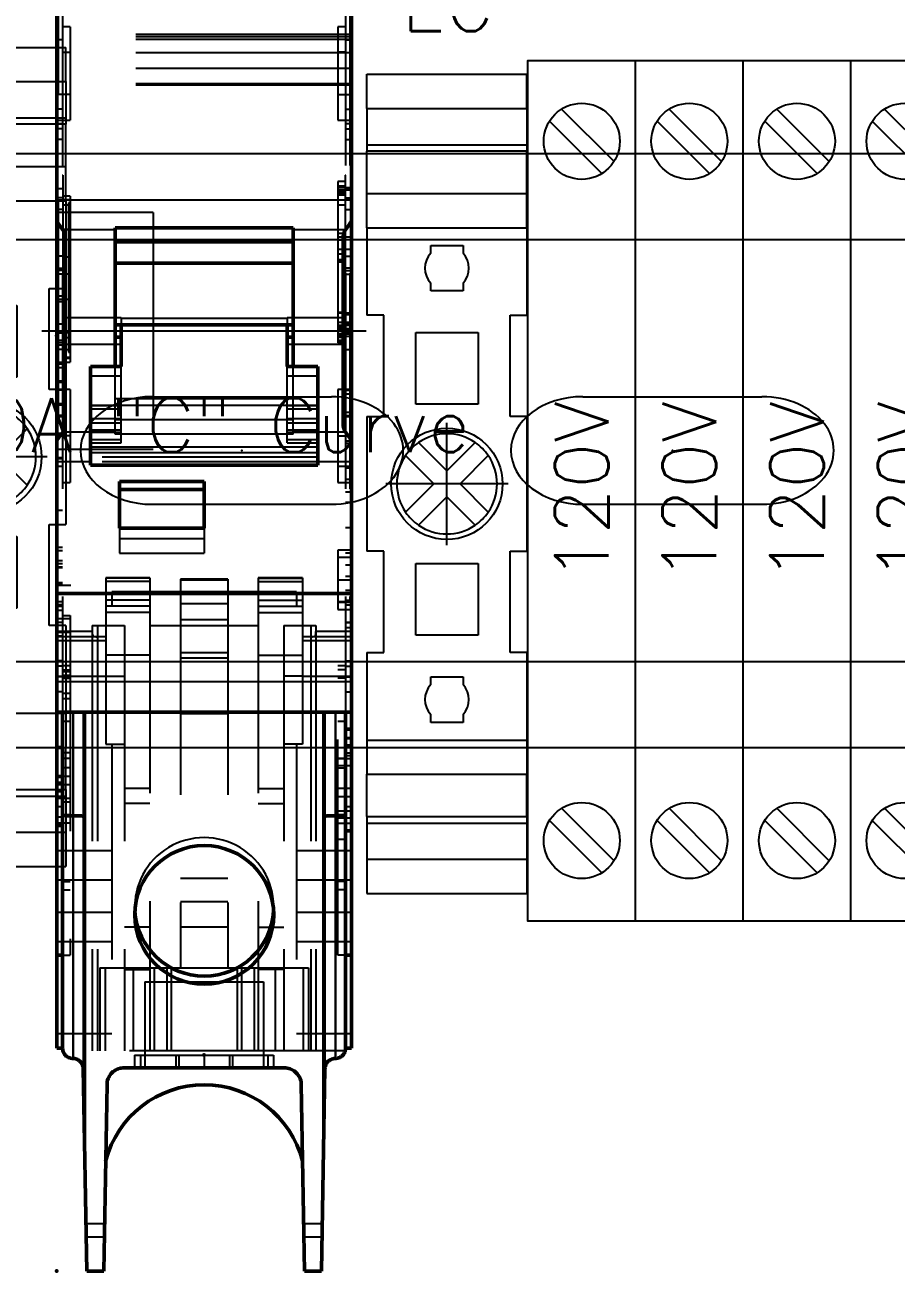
# Model space of a CAD drawing. Header units: inches. Extents: x 0.1 to 89.7, y 0.1 to 57.6.
# Drawn here: x 24.558 to 26.582, y 26.468 to 29.364 of the extents above; entities that cross this region are included whole.
import ezdxf
from ezdxf.enums import TextEntityAlignment as Align

# ---------------------------------------------------------------- set-up
doc = ezdxf.new("R2010")
doc.units = ezdxf.units.IN
doc.header["$MEASUREMENT"] = 0
doc.set_wipeout_variables(frame=1)
for name, pattern in [('CENTER', [2, 1.25, -0.25, 0.25, -0.25]), ('DASHED', [0.75, 0.5, -0.25]), ('DOT_CENTER', [14, 12, -1, 0, -1])]:
    doc.linetypes.add(name, pattern=pattern)
for name, color, linetype in [('1', 7, 'Continuous'), ('PMISC', 7, 'Continuous'), ('PRTG', 130, 'Continuous'), ('PSYMS', 7, 'Continuous'), ('PTERM', 4, 'Continuous'), ('PWIRE', 84, 'Continuous')]:
    doc.layers.add(name, color=color, linetype=linetype)
for name, color, linetype, lineweight in [('2d ConnectionPoints', 7, 'Continuous', 50), ('AM_0', 7, 'Continuous', 50), ('AM_4', 3, 'Continuous', 25), ('AM_7', 7, 'CENTER', 25), ('AM_9', 6, 'DASHED', 25)]:
    doc.layers.add(name, color=color, linetype=linetype, lineweight=lineweight)
doc.styles.get("Standard").update_dxf_attribs({"font": 'arial.ttf'})
doc.styles.add('WD', font='romans.shx', dxfattribs={"height": 0.185})

# ---------------------------------------------------------------- blocks, each defined once
blk = doc.blocks.new('E_NS_35_N-select__2', base_point=(-140.35, 64.25))
at = {"color": 7, "linetype": 'Continuous'}
for p, q in [((-138.317, 73.75), (-140.35, 73.75)), ((-140.35, 64.25), (-140.35, 73.75)), ((-138.317, 73.75), (-136.174, 73.75)), ((-138.317, 64.25), (-138.317, 73.75)), ((-136.174, 73.75), (-135.791, 73.75)), ((-136.174, 64.25), (-136.174, 73.75)), ((-133.283, 73.75), (-135.791, 73.75)), ((-135.791, 73.75), (-135.791, 64.25)), ((-131.25, 73.75), (-133.283, 73.75)), ((-133.283, 64.25), (-133.283, 73.75)), ((-131.25, 73.75), (-126.05, 73.75)), ((-131.25, 64.25), (-131.25, 73.75)), ((-126.05, 72.75), (-126.05, 73.75)), ((-120.05, 73.75), (-120.05, 72.75)), ((-120.05, 73.75), (-112.05, 73.75)), ((-112.05, 72.75), (-112.05, 73.75)), ((-106.05, 73.75), (-106.05, 72.75)), ((-106.05, 73.75), (-100.85, 73.75)), ((-100.85, 73.75), (-98.817, 73.75)), ((-100.85, 64.25), (-100.85, 73.75)), ((-96.309, 73.75), (-98.817, 73.75)), ((-98.817, 64.25), (-98.817, 73.75)), ((-96.309, 73.75), (-95.926, 73.75)), ((-96.309, 64.25), (-96.309, 73.75)), ((-95.926, 73.75), (-93.783, 73.75)), ((-95.926, 64.25), (-95.926, 73.75)), ((-93.783, 73.75), (-91.75, 73.75)), ((-93.783, 64.25), (-93.783, 73.75)), ((-91.75, 64.25), (-91.75, 73.75)), ((-120.05, 72.75), (-126.05, 72.75)), ((-106.05, 72.75), (-112.05, 72.75)), ((-117.726, 71.454), (-117.727, 71.455)), ((-116.05, 69.778), (-117.726, 71.454)), ((-114.374, 71.454), (-116.05, 69.778)), ((-114.373, 71.455), (-114.374, 71.454)), ((-125.025, 67.156), (-125.025, 70.844)), ((-125.025, 70.844), (-120.775, 70.844)), ((-120.775, 70.844), (-120.775, 67.156)), ((-118.505, 70.677), (-118.504, 70.676)), ((-118.504, 70.676), (-116.828, 69)), ((-115.272, 69), (-113.596, 70.676)), ((-113.596, 70.676), (-113.595, 70.677)), ((-111.325, 67.156), (-111.325, 70.844)), ((-111.325, 70.844), (-107.075, 70.844)), ((-107.075, 70.844), (-107.075, 67.156)), ((-130.2, 68.045), (-130.2, 69.955)), ((-130.2, 69.955), (-129.739, 69.955)), ((-127.961, 69.955), (-127.5, 69.955)), ((-127.5, 69.955), (-127.5, 68.045)), ((-104.6, 69.955), (-104.139, 69.955)), ((-104.6, 68.045), (-104.6, 69.955)), ((-102.361, 69.955), (-101.9, 69.955)), ((-101.9, 69.955), (-101.9, 68.045)), ((-116.828, 69), (-118.504, 67.324)), ((-113.596, 67.324), (-115.272, 69)), ((-129.739, 68.045), (-130.2, 68.045)), ((-127.5, 68.045), (-127.961, 68.045)), ((-117.726, 66.546), (-116.05, 68.222)), ((-116.05, 68.222), (-114.374, 66.546)), ((-104.139, 68.045), (-104.6, 68.045)), ((-101.9, 68.045), (-102.361, 68.045)), ((-118.504, 67.324), (-118.505, 67.323)), ((-113.595, 67.323), (-113.596, 67.324)), ((-120.775, 67.156), (-125.025, 67.156)), ((-117.727, 66.545), (-117.726, 66.546)), ((-114.374, 66.546), (-114.373, 66.545)), ((-107.075, 67.156), (-111.325, 67.156)), ((-126.05, 65.25), (-126.05, 64.25)), ((-120.05, 65.25), (-126.05, 65.25)), ((-120.05, 64.25), (-120.05, 65.25)), ((-112.05, 65.25), (-112.05, 64.25)), ((-106.05, 65.25), (-112.05, 65.25)), ((-106.05, 64.25), (-106.05, 65.25)), ((-138.317, 64.25), (-140.35, 64.25)), ((-138.317, 64.25), (-136.174, 64.25)), ((-136.174, 64.25), (-135.791, 64.25)), ((-133.283, 64.25), (-135.791, 64.25)), ((-131.25, 64.25), (-133.283, 64.25)), ((-131.25, 64.25), (-126.05, 64.25)), ((-120.05, 64.25), (-112.05, 64.25)), ((-106.05, 64.25), (-100.85, 64.25)), ((-100.85, 64.25), (-98.817, 64.25)), ((-96.309, 64.25), (-98.817, 64.25)), ((-96.309, 64.25), (-95.926, 64.25)), ((-95.926, 64.25), (-93.783, 64.25)), ((-93.783, 64.25), (-91.75, 64.25))]:
    blk.add_line(p, q, dxfattribs=at)
blk.add_circle((-116.05, 69), 3.3, dxfattribs=at)
for centre, radius, start, end in [((-116.05, 69), 2.973, 55.66247, 124.33753), ((-116.05, 69), 2.972, 124.33441, 145.66559), ((-116.05, 69), 2.972, 34.33441, 55.66559), ((-128.85, 69), 1.305, 47.03291, 132.96709), ((-116.05, 69), 2.973, 145.66247, 214.33753), ((-116.05, 69), 2.973, 325.66247, 34.33753), ((-103.25, 69), 1.305, 47.03291, 132.96709), ((-128.85, 69), 1.305, 227.03291, 312.96709), ((-103.25, 69), 1.305, 227.03291, 312.96709), ((-116.05, 69), 2.972, 214.33441, 235.66559), ((-116.05, 69), 2.972, 304.33441, 325.66559), ((-116.05, 69), 2.973, 235.66247, 304.33753)]:
    blk.add_arc(centre, radius, start, end, dxfattribs=at)
at = {"layer": '1', "color": 2, "linetype": 'DOT_CENTER'}
for p, q in [((-116.05, 72.63), (-116.05, 65.37)), ((-112.42, 69), (-119.68, 69))]:
    blk.add_line(p, q, dxfattribs=at)
blk = doc.blocks.new('PHOENIX_END_CLAMP_1')
at = {"xscale": 0.03909317721805836, "yscale": 0.03909317721805836, "zscale": 0.03909317721805836, "rotation": 270}
blk.add_blockref('E_NS_35_N-select__2', (0, 1.8999), dxfattribs=at)
at = {"style": 'WD', "width": 0.7}
for tag, p in [('DESC1', (0.1875, 2.4688)), ('DESC2', (0.1875, 2.3125)), ('DESC3', (0.1875, 2.1646))]:
    blk.add_attdef(tag, text='', height=0.125, dxfattribs=at).set_placement(p, align=Align.CENTER)
at = {"style": 'WD'}
blk.add_attdef('TAG1', text='', height=0.125, dxfattribs=at).set_placement((0.1875, 2), align=Align.CENTER)
at = {"style": 'WD', "flags": 9}
blk.add_attdef('FAMILY', (0.3922, 1.9648), '', height=0.01, dxfattribs=at)
for tag, p in [('MFG', (0.4153, 1.9012)), ('CAT', (0.4172, 1.9207)), ('ASSYCODE', (0.4175, 1.8839))]:
    blk.add_attdef(tag, text='', height=0.01, dxfattribs=at).set_placement(p, align=Align.CENTER)
blk = doc.blocks.new('1489_1P_MINIATURE')
at = {"layer": '2d ConnectionPoints'}
for p in [(0.0102, 2.1696), (0.352, 0.501), (0.0102, 0)]:
    blk.add_point(p, dxfattribs=at)
at = {"layer": 'AM_0'}
for p, q in [((0.0102, 3.8446), (0.0102, 2.1875)), ((0.6938, 0.5167), (0.6938, 3.8446)), ((0.1457, 2.4198), (0.5583, 2.4198)), ((0.1457, 2.0983), (0.1457, 2.4198)), ((0.5583, 2.0983), (0.5583, 2.4198)), ((0.0298, 1.9654), (0.0298, 2.3958)), ((0.5583, 2.3869), (0.1457, 2.3869)), ((0.6742, 2.3958), (0.6742, 1.9654)), ((0.5583, 2.3378), (0.1457, 2.3378)), ((0.0102, 2.1737), (0.0102, 0.5167)), ((0.1457, 2.195), (0.5583, 2.195)), ((0.1595, 2.195), (0.1595, 2.0983)), ((0.5445, 2.195), (0.5445, 2.0983)), ((0.1595, 2.1662), (0.1457, 2.1662)), ((0.5583, 2.1662), (0.5445, 2.1662)), ((0.1595, 2.0983), (0.0888, 2.0983)), ((0.0888, 2.0983), (0.0888, 1.869)), ((0.6153, 2.0983), (0.5445, 2.0983)), ((0.6153, 2.0983), (0.6153, 1.869)), ((0.0888, 1.869), (0.6153, 1.869)), ((0.352, 1.8317), (0.1556, 1.8317)), ((0.1556, 1.8317), (0.1556, 1.7232)), ((0.352, 1.8317), (0.352, 1.7232)), ((0.1556, 1.8125), (0.352, 1.8125)), ((0.352, 1.7232), (0.1556, 1.7232)), ((0.6938, 1.5716), (0.0102, 1.5716)), ((0.6938, 1.2966), (0.0102, 1.2966)), ((0.0239, 1.2966), (0.0239, 0.5167)), ((0.0744, 0.3173), (0.0747, 1.2966)), ((0.6293, 1.2966), (0.6296, 0.3173)), ((0.6801, 1.2966), (0.6801, 0.5167)), ((0.6801, 1.2573), (0.6938, 1.2573)), ((0.0239, 1.2146), (0.0102, 1.2146)), ((0.6938, 1.218), (0.6801, 1.218)), ((0.0239, 1.1473), (0.0102, 1.1473)), ((0.0239, 1.1316), (0.0102, 1.1316)), ((0.0482, 1.056), (0.0475, 1.056)), ((0.0744, 1.0499), (0.0717, 1.0552)), ((0.6323, 1.0552), (0.6296, 1.0499)), ((0.6565, 1.056), (0.6559, 1.056)), ((0.0239, 1.0333), (0.0102, 1.0333)), ((0.6801, 1.0215), (0.6938, 1.0215)), ((0.0239, 0.7328), (0.0102, 0.7328)), ((0.6801, 0.7328), (0.6938, 0.7328)), ((0.0239, 0.5167), (0.0102, 0.5167)), ((0.0475, 0.4931), (0.0482, 0.4931)), ((0.6559, 0.4931), (0.6565, 0.4931)), ((0.6801, 0.5167), (0.6938, 0.5167)), ((0.0717, 0.4699), (0.0799, 0)), ((0.1661, 0.4715), (0.538, 0.4715)), ((0.6241, 0), (0.6323, 0.4699)), ((0.1192, 0), (0.1268, 0.4329)), ((0.5773, 0.4329), (0.5848, 0)), ((0.1192, 0), (0.0799, 0)), ((0.6241, 0), (0.5848, 0))]:
    blk.add_line(p, q, dxfattribs=at)
for points in [[(0.0102, 2.4362), (0.013, 2.4314), (0.0158, 2.4269), (0.0186, 2.4228), (0.0212, 2.4191), (0.024, 2.4152)], [(0.68, 2.4152), (0.6822, 2.4182), (0.6847, 2.4216), (0.6874, 2.4257), (0.6902, 2.4301), (0.6938, 2.4362)], [(0.0298, 2.3958), (0.0295, 2.4012), (0.0285, 2.4062), (0.0267, 2.4109), (0.024, 2.4152)], [(0.68, 2.4152), (0.6774, 2.4111), (0.6756, 2.4065), (0.6746, 2.4014), (0.6742, 2.3958)], [(0.0102, 2.1875), (0.0104, 2.1806), (0.0102, 2.1737)], [(0.024, 1.946), (0.0218, 1.943), (0.0194, 1.9396), (0.0166, 1.9356), (0.0138, 1.9311), (0.0102, 1.925)], [(0.024, 1.946), (0.0266, 1.9502), (0.0284, 1.9547), (0.0295, 1.9599), (0.0298, 1.9654)], [(0.6742, 1.9654), (0.6745, 1.96), (0.6756, 1.955), (0.6774, 1.9503), (0.68, 1.946)], [(0.6938, 1.925), (0.691, 1.9299), (0.6882, 1.9343), (0.6854, 1.9385), (0.6829, 1.9422), (0.68, 1.946)], [(0.0475, 1.056), (0.0455, 1.056), (0.0434, 1.056), (0.0414, 1.056), (0.0395, 1.0561), (0.0376, 1.0561), (0.0357, 1.0561), (0.034, 1.0562), (0.0324, 1.0562), (0.0308, 1.0562), (0.0295, 1.0563), (0.0282, 1.0564), (0.0271, 1.0564), (0.0262, 1.0565), (0.0254, 1.0565), (0.0247, 1.0566), (0.0243, 1.0567), (0.024, 1.0568), (0.0239, 1.0568)], [(0.0717, 1.0552), (0.0716, 1.0553), (0.0713, 1.0553), (0.0708, 1.0554), (0.0702, 1.0555), (0.0693, 1.0555), (0.0684, 1.0556), (0.0672, 1.0557), (0.066, 1.0557), (0.0645, 1.0558), (0.063, 1.0558), (0.0613, 1.0559), (0.0596, 1.0559), (0.0577, 1.0559), (0.0558, 1.056), (0.0539, 1.056), (0.0518, 1.056), (0.0498, 1.056), (0.0482, 1.056)], [(0.6559, 1.056), (0.6538, 1.056), (0.6518, 1.056), (0.6498, 1.056), (0.6478, 1.056), (0.6459, 1.0559), (0.6441, 1.0559), (0.6424, 1.0559), (0.6407, 1.0558), (0.6392, 1.0558), (0.6378, 1.0557), (0.6366, 1.0557), (0.6355, 1.0556), (0.6345, 1.0555), (0.6337, 1.0555), (0.6331, 1.0554), (0.6327, 1.0553), (0.6324, 1.0553), (0.6323, 1.0552)], [(0.6801, 1.0568), (0.68, 1.0568), (0.6797, 1.0567), (0.6793, 1.0566), (0.6787, 1.0565), (0.6779, 1.0565), (0.6769, 1.0564), (0.6758, 1.0564), (0.6746, 1.0563), (0.6732, 1.0562), (0.6717, 1.0562), (0.67, 1.0562), (0.6683, 1.0561), (0.6665, 1.0561), (0.6646, 1.0561), (0.6626, 1.056), (0.6606, 1.056), (0.6586, 1.056), (0.6565, 1.056)], [(0.0239, 0.5167), (0.024, 0.5146), (0.0243, 0.5126), (0.0247, 0.5106), (0.0254, 0.5086), (0.0262, 0.5067), (0.0271, 0.5049), (0.0282, 0.5031), (0.0295, 0.5015), (0.0308, 0.5), (0.0324, 0.4986), (0.034, 0.4974), (0.0357, 0.4963), (0.0376, 0.4953), (0.0395, 0.4945), (0.0414, 0.4939), (0.0434, 0.4935), (0.0455, 0.4932), (0.0475, 0.4931)], [(0.0482, 0.4931), (0.0502, 0.493), (0.0523, 0.4927), (0.0543, 0.4923), (0.0562, 0.4917), (0.0581, 0.4909), (0.0599, 0.4899), (0.0617, 0.4888), (0.0633, 0.4876), (0.0648, 0.4862), (0.0662, 0.4847), (0.0675, 0.483), (0.0686, 0.4813), (0.0695, 0.4795), (0.0703, 0.4776), (0.0709, 0.4756), (0.0714, 0.4736), (0.0716, 0.4716), (0.0717, 0.4699)], [(0.6323, 0.4699), (0.6324, 0.472), (0.6327, 0.474), (0.6332, 0.476), (0.6339, 0.478), (0.6347, 0.4799), (0.6357, 0.4817), (0.6368, 0.4834), (0.6381, 0.485), (0.6395, 0.4865), (0.641, 0.4878), (0.6427, 0.4891), (0.6444, 0.4901), (0.6463, 0.4911), (0.6482, 0.4918), (0.6502, 0.4924), (0.6522, 0.4928), (0.6542, 0.493), (0.6559, 0.4931)], [(0.6565, 0.4931), (0.6586, 0.4932), (0.6606, 0.4935), (0.6626, 0.4939), (0.6646, 0.4945), (0.6665, 0.4953), (0.6683, 0.4963), (0.67, 0.4974), (0.6717, 0.4986), (0.6732, 0.5), (0.6746, 0.5015), (0.6758, 0.5031), (0.6769, 0.5049), (0.6779, 0.5067), (0.6787, 0.5086), (0.6793, 0.5106), (0.6797, 0.5126), (0.68, 0.5146), (0.6801, 0.5167)], [(0.1268, 0.4329), (0.127, 0.4363), (0.1275, 0.4397), (0.1283, 0.443), (0.1294, 0.4463), (0.1307, 0.4494), (0.1324, 0.4524), (0.1343, 0.4553), (0.1364, 0.458), (0.1388, 0.4605), (0.1413, 0.4627), (0.1441, 0.4648), (0.147, 0.4666), (0.1501, 0.4681), (0.1533, 0.4693), (0.1566, 0.4703), (0.1599, 0.471), (0.1633, 0.4714), (0.1661, 0.4715)], [(0.538, 0.4715), (0.5414, 0.4713), (0.5448, 0.4709), (0.5481, 0.4701), (0.5514, 0.4691), (0.5546, 0.4678), (0.5576, 0.4662), (0.5605, 0.4644), (0.5632, 0.4623), (0.5658, 0.46), (0.5681, 0.4574), (0.5702, 0.4547), (0.572, 0.4518), (0.5736, 0.4488), (0.5749, 0.4456), (0.5759, 0.4424), (0.5767, 0.439), (0.5771, 0.4356), (0.5773, 0.4329)]]:
    blk.add_lwpolyline(points, dxfattribs=at)
blk.add_arc((0.352, 0.1965), 0.2357, 14.3926, 165.6074, dxfattribs=at)
blk.add_ellipse((0.3523, 0.8262), major_axis=(-0.1611, 0), ratio=0.997564, dxfattribs=at)
blk.add_ellipse((0.3523, 0.8447), major_axis=(-0.1611, 0), ratio=0.997564, start_param=0.057594, end_param=3.083999, dxfattribs=at)
at = {"layer": 'AM_4'}
for p, q in [((0.6938, 2.4843), (0.0102, 2.4843)), ((0.1457, 2.4152), (0.024, 2.4152)), ((0.68, 2.4152), (0.5583, 2.4152)), ((0.6153, 2.008), (0.0888, 2.008)), ((0.0888, 1.946), (0.024, 1.946)), ((0.68, 1.946), (0.6153, 1.946)), ((0.6153, 1.911), (0.0888, 1.911)), ((0.6153, 1.8977), (0.0888, 1.8977)), ((0.0888, 1.8769), (0.0102, 1.8769)), ((0.6938, 1.8769), (0.6153, 1.8769)), ((0.6938, 1.3671), (0.0102, 1.3671)), ((0.0475, 1.2966), (0.0475, 0.4931)), ((0.0482, 1.2966), (0.0482, 0.4931)), ((0.0717, 1.2966), (0.0717, 0.4699)), ((0.6323, 1.2966), (0.6323, 0.4699)), ((0.6559, 1.2966), (0.6559, 0.4931)), ((0.6565, 1.2966), (0.6565, 0.4931)), ((0.6801, 1.2376), (0.6938, 1.2376)), ((0.6801, 1.2353), (0.6938, 1.2353)), ((0.0239, 1.1119), (0.0102, 1.1119)), ((0.0239, 1.053), (0.0102, 1.053)), ((0.1211, 0.1096), (0.078, 0.1096)), ((0.626, 0.1096), (0.5829, 0.1096))]:
    blk.add_line(p, q, dxfattribs=at)
at = {"layer": 'AM_7'}
for p, q in [((0.0095, 2.326), (0.0255, 2.326)), ((0.6946, 2.326), (0.6786, 2.326)), ((-0.024, 2.1806), (0.728, 2.1806)), ((0.01, 2.1551), (0.0143, 2.1551)), ((0.694, 2.1551), (0.6897, 2.1551)), ((0.0425, 1.937), (0.0231, 1.937)), ((0.6608, 1.937), (0.6954, 1.937)), ((0.0095, 1.8871), (0.0246, 1.8871)), ((0.6954, 1.8663), (0.6608, 1.8663)), ((0.0086, 1.5913), (0.0432, 1.5913)), ((0.6608, 1.603), (0.6954, 1.603)), ((0.6954, 1.552), (0.6608, 1.552)), ((0.0425, 1.1669), (0.0231, 1.1669)), ((0.6615, 1.1669), (0.681, 1.1669)), ((0.6608, 1.1198), (0.6954, 1.1198)), ((0.6615, 1.051), (0.681, 1.051))]:
    blk.add_line(p, q, dxfattribs=at)
at = {"layer": 'AM_9'}
for p, q in [((0.0141, 1.9818), (0.0141, 3.0646)), ((0.0239, 3.0646), (0.0239, 1.2966)), ((0.6801, 3.0646), (0.6801, 1.2966)), ((0.6899, 3.0646), (0.6899, 1.5559)), ((0.0141, 2.88), (0.0102, 2.88)), ((0.6938, 2.8682), (0.0102, 2.8682)), ((0.6938, 2.8624), (0.0102, 2.8624)), ((0.0416, 2.8859), (0.0239, 2.8859)), ((0.0416, 2.8859), (0.0416, 2.6698)), ((0.6624, 2.8859), (0.6624, 2.6698)), ((0.6801, 2.8859), (0.6624, 2.8859)), ((0.6899, 2.88), (0.6938, 2.88)), ((0.6938, 2.8564), (0.0102, 2.8564)), ((0.0239, 2.8559), (0.0102, 2.8559)), ((0.6801, 2.8559), (0.6938, 2.8559)), ((0.6938, 2.8258), (0.0102, 2.8258)), ((0.0239, 2.8269), (0.0416, 2.8269)), ((0.6801, 2.8269), (0.6624, 2.8269)), ((0.6938, 2.7896), (0.0102, 2.7896)), ((0.6938, 2.7538), (0.0102, 2.7538)), ((0.6938, 2.7503), (0.0102, 2.7503)), ((0.0416, 2.7287), (0.0102, 2.7287)), ((0.6624, 2.7287), (0.6938, 2.7287)), ((0.0239, 2.6947), (0.0102, 2.6947)), ((0.6801, 2.6947), (0.6938, 2.6947)), ((0.0102, 2.6698), (0.0416, 2.6698)), ((0.0239, 2.6613), (0.0102, 2.6613)), ((0.6624, 2.6698), (0.6938, 2.6698)), ((0.6938, 2.6613), (0.6801, 2.6613)), ((0.0239, 2.6494), (0.0102, 2.6494)), ((0.6801, 2.6494), (0.6938, 2.6494)), ((0.0239, 2.6244), (0.0102, 2.6244)), ((0.6801, 2.6244), (0.6938, 2.6244)), ((0.0247, 2.5421), (0.0239, 2.5421)), ((0.0247, 2.5421), (0.0247, 2.1099)), ((0.6624, 2.5275), (0.6624, 2.1531)), ((0.6793, 2.5275), (0.6624, 2.5275)), ((0.6793, 2.5164), (0.6624, 2.5164)), ((0.6793, 2.5421), (0.6793, 2.1099)), ((0.6801, 2.5421), (0.6793, 2.5421)), ((0.0239, 2.5102), (0.0102, 2.5102)), ((0.0239, 2.4894), (0.0102, 2.4894)), ((0.0416, 2.4934), (0.0247, 2.4934)), ((0.0416, 2.4934), (0.0416, 2.1079)), ((0.6793, 2.514), (0.6624, 2.514)), ((0.6938, 2.5127), (0.6624, 2.5127)), ((0.6938, 2.5071), (0.6624, 2.5071)), ((0.6938, 2.507), (0.6624, 2.507)), ((0.6793, 2.5032), (0.6624, 2.5032)), ((0.6793, 2.5004), (0.6624, 2.5004)), ((0.6793, 2.4953), (0.6624, 2.4953)), ((0.6801, 2.5102), (0.6938, 2.5102)), ((0.6801, 2.4894), (0.6938, 2.4894)), ((0.0239, 2.462), (0.0102, 2.462)), ((0.0247, 2.4854), (0.0416, 2.4854)), ((0.0247, 2.4734), (0.0416, 2.4734)), ((0.0416, 2.4776), (0.0377, 2.4776)), ((0.0377, 2.4776), (0.0377, 2.1315)), ((0.0377, 2.4736), (0.0416, 2.4736)), ((0.0377, 2.4657), (0.0416, 2.4657)), ((0.6793, 2.472), (0.6624, 2.472)), ((0.6801, 2.4622), (0.6793, 2.4622)), ((0.6801, 2.462), (0.6938, 2.462)), ((0.2341, 2.4556), (0.0102, 2.4556)), ((0.2341, 2.4556), (0.2341, 1.9056)), ((0.0247, 2.4167), (0.0416, 2.4167)), ((0.0377, 2.4026), (0.0416, 2.4026)), ((0.6801, 2.4069), (0.6624, 2.4069)), ((0.6938, 2.3984), (0.6624, 2.3984)), ((0.6801, 2.391), (0.6624, 2.391)), ((0.0239, 2.3537), (0.0102, 2.3537)), ((0.0247, 2.3527), (0.0416, 2.3527)), ((0.0377, 2.3642), (0.0416, 2.3642)), ((0.6938, 2.3697), (0.6624, 2.3697)), ((0.6793, 2.3586), (0.6624, 2.3586)), ((0.6793, 2.3455), (0.6624, 2.3455)), ((0.6793, 2.3422), (0.6624, 2.3422)), ((0.6793, 2.3601), (0.6801, 2.3601)), ((0.6801, 2.3537), (0.6938, 2.3537)), ((0.0239, 2.3209), (0.0102, 2.3209)), ((0.0247, 2.3132), (0.0416, 2.3132)), ((0.6624, 2.3405), (0.6793, 2.3405)), ((0.6801, 2.3209), (0.6938, 2.3209)), ((0.0239, 2.3121), (0.0102, 2.3121)), ((0.0141, 2.2872), (0.0102, 2.2872)), ((0.0377, 2.3113), (0.0416, 2.3113)), ((0.6801, 2.3121), (0.6938, 2.3121)), ((0.6899, 2.2906), (0.6938, 2.2906)), ((0.0239, 2.261), (0.0102, 2.261)), ((0.0141, 2.2558), (0.0102, 2.2558)), ((0.6899, 2.2591), (0.6938, 2.2591)), ((0.0416, 2.2533), (0.0102, 2.2533)), ((0.0239, 2.2478), (0.0102, 2.2478)), ((0.0141, 2.2042), (0.0102, 2.2042)), ((0.1595, 2.2111), (0.0298, 2.2111)), ((0.1595, 2.2111), (0.1595, 2.195)), ((0.1595, 2.2106), (0.5445, 2.2106)), ((0.5445, 2.2111), (0.5445, 2.195)), ((0.6742, 2.2111), (0.5445, 2.2111)), ((0.6793, 2.2236), (0.6624, 2.2236)), ((0.6938, 2.2222), (0.6624, 2.2222)), ((0.6938, 2.2005), (0.6624, 2.2005)), ((0.6801, 2.2187), (0.6938, 2.2187)), ((0.6801, 2.1972), (0.6938, 2.1972)), ((0.6938, 2.214), (0.6899, 2.214)), ((0.0239, 2.1751), (0.0102, 2.1751)), ((0.0239, 2.1963), (0.0141, 2.1963)), ((0.0247, 2.1772), (0.0416, 2.1772)), ((0.6938, 2.1929), (0.6624, 2.1929)), ((0.6793, 2.189), (0.6624, 2.189)), ((0.6938, 2.1857), (0.6624, 2.1857)), ((0.6938, 2.1855), (0.6624, 2.1855)), ((0.6938, 2.1853), (0.6624, 2.1853)), ((0.6793, 2.1847), (0.6624, 2.1847)), ((0.6938, 2.1837), (0.6624, 2.1837)), ((0.6938, 2.1814), (0.6624, 2.1814)), ((0.6938, 2.1739), (0.6624, 2.1739)), ((0.6624, 2.1736), (0.6938, 2.1736)), ((0.6793, 2.17), (0.6624, 2.17)), ((0.6793, 2.1698), (0.6624, 2.1698)), ((0.6624, 2.1688), (0.6938, 2.1688)), ((0.6793, 2.1679), (0.6624, 2.1679)), ((0.6801, 2.1963), (0.6899, 2.1963)), ((0.6801, 2.1761), (0.6938, 2.1761)), ((0.6801, 2.1751), (0.6938, 2.1751)), ((0.0239, 2.1581), (0.0102, 2.1581)), ((0.0239, 2.1527), (0.0102, 2.1527)), ((0.0239, 2.1474), (0.0102, 2.1474)), ((0.0141, 2.1407), (0.0102, 2.1407)), ((0.0247, 2.1657), (0.0416, 2.1657)), ((0.0298, 2.1502), (0.1595, 2.1502)), ((0.0377, 2.1661), (0.0416, 2.1661)), ((0.0377, 2.1525), (0.0416, 2.1525)), ((0.5445, 2.1502), (0.6742, 2.1502)), ((0.6793, 2.1657), (0.6624, 2.1657)), ((0.6793, 2.1583), (0.6624, 2.1583)), ((0.6624, 2.1578), (0.6793, 2.1578)), ((0.6624, 2.1531), (0.6793, 2.1531)), ((0.0239, 2.1374), (0.0102, 2.1374)), ((0.0247, 2.1372), (0.0416, 2.1372)), ((0.0247, 2.1194), (0.0416, 2.1194)), ((0.0247, 2.1174), (0.0416, 2.1174)), ((0.0377, 2.1333), (0.0416, 2.1333)), ((0.0377, 2.1315), (0.0416, 2.1315)), ((0.6801, 2.1374), (0.6899, 2.1374)), ((0.6899, 2.1267), (0.6938, 2.1267)), ((0.6899, 2.1233), (0.6938, 2.1233)), ((0.0102, 2.1079), (0.0416, 2.1079)), ((0.0102, 2.106), (0.0141, 2.106)), ((0.0141, 2.1054), (0.0102, 2.1054)), ((0.0239, 2.1032), (0.0102, 2.1032)), ((0.0239, 2.0954), (0.0102, 2.0954)), ((0.0239, 2.1099), (0.0247, 2.1099)), ((0.1457, 1.9414), (0.1457, 2.0983)), ((0.1595, 1.9213), (0.1595, 2.0983)), ((0.5445, 1.9213), (0.5445, 2.0983)), ((0.5583, 1.9414), (0.5583, 2.0983)), ((0.6793, 2.1099), (0.6801, 2.1099)), ((0.6899, 2.1056), (0.6938, 2.1056)), ((0.6899, 2.1021), (0.6938, 2.1021)), ((0.6899, 2.0961), (0.6938, 2.0961)), ((0.0141, 2.074), (0.0102, 2.074)), ((0.0239, 2.0639), (0.0102, 2.0639)), ((0.0239, 2.0608), (0.0141, 2.0608)), ((0.1595, 2.0755), (0.0888, 2.0755)), ((0.6153, 2.0755), (0.5445, 2.0755)), ((0.6899, 2.0707), (0.6938, 2.0707)), ((0.0239, 2.0432), (0.0102, 2.0432)), ((0.0416, 2.0451), (0.0239, 2.0451)), ((0.0416, 2.0451), (0.0416, 1.829)), ((0.5583, 2.0235), (0.1457, 2.0235)), ((0.6624, 2.0451), (0.6624, 1.829)), ((0.6899, 2.0451), (0.6624, 2.0451)), ((0.6801, 2.0432), (0.6938, 2.0432)), ((0.6801, 2.0344), (0.6938, 2.0344)), ((0.6938, 2.0458), (0.6899, 2.0458)), ((0.6899, 2.0453), (0.6938, 2.0453)), ((0.0239, 2.0117), (0.0141, 2.0117)), ((0.0239, 2.0084), (0.0141, 2.0084)), ((0.1595, 2.0066), (0.0888, 2.0066)), ((0.1595, 1.9995), (0.0888, 1.9995)), ((0.6153, 2.0066), (0.5445, 2.0066)), ((0.6153, 1.9995), (0.5445, 1.9995)), ((0.6899, 2.0071), (0.6938, 2.0071)), ((0.0239, 1.9843), (0.0102, 1.9843)), ((0.0102, 1.9823), (0.0239, 1.9823)), ((0.0239, 1.9818), (0.0141, 1.9818)), ((0.1595, 1.9771), (0.0888, 1.9771)), ((0.1595, 1.9666), (0.0888, 1.9666)), ((0.5583, 1.9743), (0.1457, 1.9743)), ((0.6153, 1.9771), (0.5445, 1.9771)), ((0.6153, 1.9666), (0.5445, 1.9666)), ((0.6801, 1.9919), (0.6938, 1.9919)), ((0.6801, 1.9843), (0.6938, 1.9843)), ((0.6801, 1.9823), (0.6938, 1.9823)), ((0.0239, 1.9429), (0.0102, 1.9429)), ((0.1595, 1.9508), (0.0888, 1.9508)), ((0.1457, 1.946), (0.0888, 1.946)), ((0.1595, 1.9454), (0.0888, 1.9454)), ((0.5583, 1.9414), (0.1457, 1.9414)), ((0.6153, 1.9508), (0.5445, 1.9508)), ((0.6153, 1.9454), (0.5445, 1.9454)), ((0.6153, 1.946), (0.5583, 1.946)), ((0.1595, 1.9284), (0.0888, 1.9284)), ((0.0888, 1.9213), (0.1595, 1.9213)), ((0.6153, 1.9284), (0.5445, 1.9284)), ((0.5445, 1.9213), (0.6153, 1.9213)), ((0.6938, 1.9252), (0.6801, 1.9252)), ((0.6801, 1.9205), (0.6938, 1.9205)), ((0.2341, 1.9056), (0.0102, 1.9056)), ((0.0239, 1.884), (0.0102, 1.884)), ((0.6153, 1.8875), (0.0888, 1.8875)), ((0.0239, 1.866), (0.0102, 1.866)), ((0.6153, 1.8769), (0.0888, 1.8769)), ((0.6801, 1.8631), (0.6938, 1.8631)), ((0.0239, 1.829), (0.0416, 1.829)), ((0.6624, 1.829), (0.6899, 1.829)), ((0.6801, 1.8365), (0.6899, 1.8365)), ((0.6801, 1.8074), (0.6938, 1.8074)), ((0.0239, 1.764), (0.0102, 1.764)), ((0.6801, 1.7838), (0.6899, 1.7838)), ((0.1556, 1.7232), (0.1556, 1.6655)), ((0.352, 1.7232), (0.352, 1.6655)), ((0.6801, 1.7248), (0.6899, 1.7248)), ((0.0102, 1.6789), (0.0239, 1.6789)), ((0.1556, 1.6989), (0.352, 1.6989)), ((0.6938, 1.7013), (0.6899, 1.7013)), ((0.0102, 1.671), (0.0239, 1.671)), ((0.1556, 1.6655), (0.352, 1.6655)), ((0.6624, 1.6718), (0.6624, 1.5343)), ((0.6938, 1.6718), (0.6624, 1.6718)), ((0.6938, 1.6549), (0.6624, 1.6549)), ((0.6801, 1.6659), (0.6899, 1.6659)), ((0.0239, 1.6471), (0.0102, 1.6471)), ((0.0239, 1.6404), (0.0102, 1.6404)), ((0.0239, 1.6325), (0.0102, 1.6325)), ((0.0239, 1.6324), (0.0102, 1.6324)), ((0.0102, 1.6317), (0.0239, 1.6317)), ((0.6801, 1.6384), (0.6899, 1.6384)), ((0.0239, 1.5961), (0.0102, 1.5961)), ((0.0239, 1.5932), (0.0102, 1.5932)), ((0.1241, 1.6083), (0.1241, 1.2223)), ((0.2263, 1.6083), (0.1241, 1.6083)), ((0.2263, 1.6068), (0.1241, 1.6068)), ((0.2263, 1.5991), (0.1241, 1.5991)), ((0.2263, 1.6083), (0.2263, 0.5108)), ((0.297, 1.6048), (0.297, 0.7033)), ((0.407, 1.6048), (0.297, 1.6048)), ((0.407, 1.6039), (0.297, 1.6039)), ((0.407, 1.6029), (0.297, 1.6029)), ((0.407, 1.6048), (0.407, 0.7033)), ((0.4777, 1.6083), (0.4777, 0.5108)), ((0.5799, 1.6083), (0.4777, 1.6083)), ((0.4777, 1.6068), (0.5799, 1.6068)), ((0.4777, 1.5991), (0.5799, 1.5991)), ((0.5799, 1.6083), (0.5799, 1.2223)), ((0.6938, 1.6109), (0.6801, 1.6109)), ((0.1379, 1.5755), (0.1379, 1.5425)), ((0.5662, 1.5755), (0.1379, 1.5755)), ((0.407, 1.574), (0.297, 1.574)), ((0.5662, 1.5755), (0.5662, 1.5425)), ((0.6801, 1.5795), (0.6899, 1.5795)), ((0.0239, 1.552), (0.0102, 1.552)), ((0.0239, 1.5457), (0.0102, 1.5457)), ((0.0102, 1.5421), (0.0239, 1.5421)), ((0.0239, 1.5323), (0.0102, 1.5323)), ((0.2263, 1.5563), (0.1241, 1.5563)), ((0.2263, 1.5425), (0.1241, 1.5425)), ((0.407, 1.5477), (0.297, 1.5477)), ((0.4777, 1.5563), (0.5799, 1.5563)), ((0.4777, 1.5425), (0.5799, 1.5425)), ((0.6624, 1.5512), (0.6938, 1.5512)), ((0.6624, 1.5343), (0.6938, 1.5343)), ((0.6801, 1.5559), (0.6899, 1.5559)), ((0.6801, 1.5457), (0.6938, 1.5457)), ((0.0416, 1.5127), (0.0102, 1.5127)), ((0.0239, 1.5041), (0.0102, 1.5041)), ((0.0239, 1.5205), (0.0416, 1.5205)), ((0.0416, 1.5205), (0.0416, 0.7328)), ((0.2263, 1.5272), (0.1241, 1.5272)), ((0.407, 1.5102), (0.297, 1.5102)), ((0.4777, 1.5272), (0.5799, 1.5272)), ((0.6801, 1.5048), (0.6938, 1.5048)), ((0.6801, 1.5041), (0.6938, 1.5041)), ((0.0927, 1.4832), (0.0102, 1.4832)), ((0.0416, 1.4812), (0.0102, 1.4812)), ((0.0927, 1.497), (0.0927, 0.5108)), ((0.0927, 1.497), (0.1674, 1.497)), ((0.1045, 1.497), (0.1045, 0.5108)), ((0.1674, 1.497), (0.1674, 0.5108)), ((0.2263, 1.497), (0.4777, 1.497)), ((0.5367, 1.497), (0.6113, 1.497)), ((0.5367, 1.497), (0.5367, 0.5108)), ((0.5995, 1.497), (0.5995, 0.5108)), ((0.6113, 1.497), (0.6113, 0.5108)), ((0.6938, 1.4832), (0.6113, 1.4832)), ((0.6801, 1.493), (0.6938, 1.493)), ((0.0102, 1.4734), (0.0239, 1.4734)), ((0.1241, 1.4714), (0.0102, 1.4714)), ((0.0416, 1.4616), (0.0102, 1.4616)), ((0.1241, 1.4615), (0.0102, 1.4615)), ((0.6938, 1.4714), (0.5799, 1.4714)), ((0.6938, 1.4615), (0.5799, 1.4615)), ((0.2263, 1.4286), (0.1241, 1.4286)), ((0.407, 1.4343), (0.297, 1.4343)), ((0.407, 1.4213), (0.297, 1.4213)), ((0.4777, 1.4286), (0.5799, 1.4286)), ((0.0239, 1.4152), (0.0102, 1.4152)), ((0.0239, 1.4027), (0.0102, 1.4027)), ((0.0416, 1.4038), (0.0239, 1.4038)), ((0.0239, 1.3948), (0.0416, 1.3948)), ((0.0239, 1.394), (0.0416, 1.394)), ((0.0239, 1.3903), (0.0416, 1.3903)), ((0.6624, 0.7328), (0.6624, 1.4038)), ((0.6801, 1.4038), (0.6624, 1.4038)), ((0.6801, 1.3948), (0.6624, 1.3948)), ((0.6801, 1.4152), (0.6938, 1.4152)), ((0.6801, 1.4027), (0.6938, 1.4027)), ((0.1241, 1.3791), (0.0102, 1.3791)), ((0.0239, 1.3784), (0.0102, 1.3784)), ((0.1241, 1.3667), (0.0102, 1.3667)), ((0.0239, 1.3822), (0.0416, 1.3822)), ((0.0239, 1.3752), (0.0416, 1.3752)), ((0.1241, 1.3795), (0.1674, 1.3795)), ((0.5799, 1.3795), (0.5367, 1.3795)), ((0.6938, 1.3791), (0.5799, 1.3791)), ((0.6938, 1.3667), (0.5799, 1.3667)), ((0.6801, 1.3752), (0.6624, 1.3752)), ((0.6801, 1.3784), (0.6938, 1.3784)), ((0.0239, 1.3437), (0.0102, 1.3437)), ((0.0239, 1.3402), (0.0416, 1.3402)), ((0.6801, 1.3437), (0.6938, 1.3437)), ((0.0239, 1.3284), (0.0416, 1.3284)), ((0.0416, 1.275), (0.0239, 1.275)), ((0.407, 1.2927), (0.297, 1.2927)), ((0.6801, 1.275), (0.6624, 1.275)), ((0.1241, 1.2223), (0.1674, 1.2223)), ((0.1379, 1.2223), (0.1379, 0.5108)), ((0.5799, 1.2223), (0.5367, 1.2223)), ((0.5662, 1.2223), (0.5662, 0.5108)), ((0.6801, 1.2146), (0.6938, 1.2146)), ((0.0239, 1.2028), (0.0416, 1.2028)), ((0.0239, 1.1893), (0.0416, 1.1893)), ((0.6624, 1.1893), (0.6801, 1.1893)), ((0.6938, 1.1885), (0.6624, 1.1885)), ((0.6801, 1.2023), (0.6938, 1.2023)), ((0.6801, 1.196), (0.6938, 1.196)), ((0.6938, 1.1718), (0.6624, 1.1718)), ((0.0416, 1.1276), (0.0102, 1.1276)), ((0.0416, 1.1473), (0.0239, 1.1473)), ((0.2263, 1.1193), (0.1674, 1.1193)), ((0.4777, 1.1193), (0.5367, 1.1193)), ((0.6938, 1.1001), (0.6624, 1.1001)), ((0.6801, 1.1198), (0.6938, 1.1198)), ((0.0416, 1.0962), (0.0102, 1.0962)), ((0.0239, 1.0766), (0.0102, 1.0766)), ((0.0239, 1.0883), (0.0416, 1.0883)), ((0.2263, 1.0847), (0.1674, 1.0847)), ((0.4777, 1.0847), (0.5367, 1.0847)), ((0.6801, 1.0777), (0.6938, 1.0777)), ((0.0239, 1.0589), (0.0416, 1.0589)), ((0.6624, 1.0677), (0.6938, 1.0677)), ((0.6624, 1.0589), (0.6801, 1.0589)), ((0.6624, 1.051), (0.6938, 1.051)), ((0.0416, 1.0392), (0.0102, 1.0392)), ((0.6624, 1.0392), (0.6938, 1.0392)), ((0.6624, 1.0019), (0.6801, 1.0019)), ((0.1379, 0.9747), (0.0102, 0.9747)), ((0.6938, 0.9747), (0.5662, 0.9747)), ((0.1379, 0.9066), (0.0102, 0.9066)), ((0.0239, 0.9037), (0.0416, 0.9037)), ((0.407, 0.9104), (0.297, 0.9104)), ((0.6938, 0.9066), (0.5662, 0.9066)), ((0.6801, 0.9037), (0.6624, 0.9037)), ((0.0239, 0.884), (0.0416, 0.884)), ((0.6801, 0.884), (0.6624, 0.884)), ((0.1912, 0.8447), (0.1912, 0.8262)), ((0.407, 0.8565), (0.297, 0.8565)), ((0.5134, 0.8262), (0.5134, 0.8447)), ((0.1379, 0.8318), (0.0102, 0.8318)), ((0.6938, 0.8318), (0.5662, 0.8318)), ((0.2263, 0.7976), (0.1674, 0.7976)), ((0.407, 0.7976), (0.297, 0.7976)), ((0.4777, 0.7976), (0.5367, 0.7976)), ((0.1379, 0.7637), (0.0102, 0.7637)), ((0.6938, 0.7637), (0.5662, 0.7637)), ((0.0239, 0.7328), (0.0416, 0.7328)), ((0.6801, 0.7328), (0.6624, 0.7328)), ((0.1104, 0.7033), (0.1104, 0.5108)), ((0.1104, 0.7033), (0.5937, 0.7033)), ((0.1222, 0.7033), (0.1222, 0.5108)), ((0.1674, 0.6994), (0.2263, 0.6994)), ((0.1874, 0.6994), (0.1874, 0.5108)), ((0.2361, 0.7033), (0.2361, 0.5108)), ((0.2656, 0.7033), (0.2656, 0.5108)), ((0.2754, 0.7033), (0.2754, 0.5108)), ((0.4286, 0.7033), (0.4286, 0.5108)), ((0.4385, 0.7033), (0.4385, 0.5108)), ((0.4679, 0.7033), (0.4679, 0.5108)), ((0.5367, 0.6994), (0.4777, 0.6994)), ((0.5166, 0.6994), (0.5166, 0.5108)), ((0.5819, 0.7033), (0.5819, 0.5108)), ((0.5937, 0.7033), (0.5937, 0.5108)), ((0.2145, 0.6712), (0.2145, 0.4715)), ((0.2145, 0.6712), (0.4895, 0.6712)), ((0.4895, 0.6712), (0.4895, 0.4715)), ((0.1379, 0.5501), (0.0102, 0.5501)), ((0.6938, 0.5501), (0.5662, 0.5501)), ((0.6793, 0.5108), (0.0247, 0.5108)), ((0.1909, 0.501), (0.5131, 0.501)), ((0.1909, 0.501), (0.1909, 0.4715)), ((0.2047, 0.501), (0.2047, 0.4715)), ((0.2862, 0.501), (0.2862, 0.4715)), ((0.2931, 0.501), (0.2931, 0.4715)), ((0.352, 0.501), (0.352, 0.4715)), ((0.411, 0.501), (0.411, 0.4715)), ((0.4178, 0.501), (0.4178, 0.4715)), ((0.4994, 0.501), (0.4994, 0.4715)), ((0.5131, 0.501), (0.5131, 0.4715)), ((0.1206, 0.0786), (0.0786, 0.0786)), ((0.6255, 0.0786), (0.5834, 0.0786))]:
    blk.add_line(p, q, dxfattribs=at)
for points in [[(0.0927, 1.4832), (0.0927, 1.4793), (0.093, 1.4759), (0.0939, 1.4734), (0.0956, 1.4722), (0.0978, 1.4716), (0.1008, 1.4714), (0.1045, 1.4714)], [(0.5995, 1.4714), (0.6034, 1.4714), (0.6069, 1.4717), (0.6093, 1.4726), (0.6106, 1.4743), (0.6112, 1.4765), (0.6113, 1.4796), (0.6113, 1.4832)]]:
    blk.add_lwpolyline(points, dxfattribs=at)
blk.add_ellipse((0.3523, 0.8447), major_axis=(-0.1611, 0), ratio=0.997564, start_param=3.083999, end_param=6.340779, dxfattribs=at)
at = {"style": 'WD', "width": 0.7}
for tag, p in [('INST', (0.3125, 5.3571)), ('LOC', (0.3125, 5.1875)), ('DESC1', (0.3125, 5.0312)), ('DESC2', (0.3125, 4.875)), ('DESC3', (0.3125, 4.7271)), ('XREF', (0.3125, 4.1562))]:
    blk.add_attdef(tag, text='', height=0.125, dxfattribs=at).set_placement(p, align=Align.CENTER)
at = {"style": 'WD'}
blk.add_attdef('TAG1', text='', height=0.125, dxfattribs=at).set_placement((0.3125, 4.5625), align=Align.CENTER)
at = {"style": 'WD', "flags": 9}
blk.add_attdef('FAMILY', (0.5172, 4.5273), '', height=0.01, dxfattribs=at)
for tag, p in [('CAT', (0.5422, 4.4832)), ('ASSYCODE', (0.5425, 4.4464)), ('MFG', (0.5403, 4.4637))]:
    blk.add_attdef(tag, text='', height=0.01, dxfattribs=at).set_placement(p, align=Align.CENTER)
blk = doc.blocks.new('wd_default_terminal')
at = {"color": 4, "style": 'WD', "flags": 1}
for tag, p in [('INST', (0, 0.5)), ('LOC', (0, 0.3125)), ('P_TAGSTRIP', (0, 0.125))]:
    blk.add_attdef(tag, text='', height=0.125, dxfattribs=at).set_placement(p, align=Align.MIDDLE_CENTER)
at = {"color": 3, "linetype": 'Continuous', "style": 'WD', "width": 0.8}
blk.add_attdef('WIRENOL', text='', height=0.125, dxfattribs=at).set_placement((-1.125, -0.125), align=Align.MIDDLE_RIGHT)
blk.add_attdef('WIRENOR', text='', height=0.125, dxfattribs=at).set_placement((1.125, -0.125), align=Align.MIDDLE_LEFT)
at = {"color": 3, "linetype": 'Continuous', "style": 'WD', "width": 0.8, "flags": 1}
blk.add_attdef('TERMDESCL', text='', height=0.075, dxfattribs=at).set_placement((-1.125, -0.25), align=Align.MIDDLE_RIGHT)
blk.add_attdef('TERMDESCR', text='', height=0.075, dxfattribs=at).set_placement((1.125, -0.25), align=Align.MIDDLE_LEFT)
blk.add_wipeout([(-1, 0), (1, 0), (1, -0.25), (-1, -0.25)])
blk.add_wipeout([(-1, 0), (1, 0), (1, -0.25), (-1, -0.25)])
blk.add_wipeout([(1, -0.25), (-1, -0.25), (-1, 0), (1, 0)])
for p, q in [((-0.8875, -0.1717), (-0.7658, -0.05)), ((0.7375, -0.1717), (0.8592, -0.05)), ((-0.8592, -0.2), (-0.7375, -0.0783)), ((0.7658, -0.2), (0.8875, -0.0783))]:
    blk.add_line(p, q)
blk.add_lwpolyline([(1, -0.25), (-1, -0.25), (-1, 0), (1, 0)], close=True)
for centre in [(-0.8125, -0.125), (0.8125, -0.125)]:
    blk.add_circle(centre, 0.0884)
at = {"color": 4, "style": 'WD', "flags": 1}
for tag, p in [('MFG', (-0.625, -0.0625)), ('WDBLKNAM', (0.5625, -0.0625)), ('CAT', (-0.625, -0.125)), ('FPT', (0.5625, -0.125)), ('ASSYCODE', (-0.625, -0.1875)), ('FP', (0.5625, -0.1875))]:
    blk.add_attdef(tag, text='', height=0.01, dxfattribs=at).set_placement(p, align=Align.MIDDLE_CENTER)
at = {"color": 4, "style": 'WD'}
for tag in ['WIRENO', 'TERM']:
    blk.add_attdef(tag, text='', height=0.125, dxfattribs=at).set_placement((0, -0.125), align=Align.MIDDLE_CENTER)
blk = doc.blocks.new('HDIN152C3')
for p, q in [((0, 0.69), (24, 0.69)), ((0, 0.49), (24, 0.49)), ((15.2918, 0.125), (15.7082, 0.125)), ((16.2918, 0.125), (16.7082, 0.125)), ((15.2918, -0.125), (15.7082, -0.125)), ((16.2918, -0.125), (16.7082, -0.125)), ((0, -0.49), (24, -0.49)), ((0, -0.69), (24, -0.69))]:
    blk.add_line(p, q)
for centre, start_param, end_param in [((15.2918, 0), -1.570796, 1.570794), ((15.7082, 0), 1.570794, 4.712394), ((16.2918, 0), -1.570796, 1.570794), ((16.7082, 0), 1.570794, 4.712394)]:
    blk.add_ellipse(centre, major_axis=(-0.1668, 0), ratio=0.749429, start_param=start_param, end_param=end_param)
for p in [(15.5, 0), (16.5, 0)]:
    blk.add_point(p)
at = {"flags": 11}
for p in [(1.5, 0), (22.5, 0)]:
    blk.add_attdef('NC', text='', height=0.01, rotation=270, dxfattribs=at).set_placement(p, align=Align.MIDDLE)

msp = doc.modelspace()

# ---------------------------------------------------------------- block references
at = {"layer": 'PSYMS'}
ref = msp.add_blockref('1489_1P_MINIATURE', (24.62207, 26.46811), dxfattribs=dict(at, xscale=1.001880327007336, yscale=1.001880327007336, zscale=1.001880327007336))
ref.add_attrib('RATING1', '10A "C" Curve', dxfattribs={"layer": 'PRTG', "height": 0.125235, "style": 'WD', "flags": 8}).set_placement((24.97475, 28.37104), align=Align.CENTER)
ref = msp.add_blockref('PHOENIX_END_CLAMP_1', (24.28167, 27.40831), dxfattribs=dict(at, xscale=1.001880327007336, yscale=1.001880327007336, zscale=1.001880327007336))
ref.add_attrib('TAG1', 'EC', dxfattribs={"layer": 'PMISC', "height": 0.125235, "style": 'WD'}).set_placement((24.46952, 29.41207), align=Align.CENTER)
ref = msp.add_blockref('PHOENIX_END_CLAMP_1', (25.35275, 27.34569), dxfattribs=dict(at, xscale=1.001880327007336, yscale=1.001880327007336, zscale=1.001880327007336))
ref.add_attrib('TAG1', 'EC', dxfattribs={"layer": 'PMISC', "height": 0.125235, "style": 'WD'}).set_placement((25.5406, 29.34945), align=Align.CENTER)

# ---------------------------------------------------------------- next in the draw order: block references
ref = msp.add_blockref('wd_default_terminal', (25.72703, 28.28098), dxfattribs=dict(at, rotation=90))
ref.add_attrib('WIRENO', '120V', dxfattribs={"layer": 'PWIRE', "color": 4, "height": 0.125, "rotation": 90, "style": 'WD'}).set_placement((25.85203, 28.28098), align=Align.MIDDLE_CENTER)

# ---------------------------------------------------------------- next in the draw order: block references
ref = msp.add_blockref('wd_default_terminal', (25.97703, 28.28098), dxfattribs=dict(at, rotation=90))
ref.add_attrib('TERM', '120V', dxfattribs={"layer": 'PTERM', "color": 4, "height": 0.125, "rotation": 90, "style": 'WD'}).set_placement((26.10203, 28.28098), align=Align.MIDDLE_CENTER)

# ---------------------------------------------------------------- next in the draw order: block references
ref = msp.add_blockref('wd_default_terminal', (26.22703, 28.28098), dxfattribs=dict(at, rotation=90))
ref.add_attrib('WIRENO', '120V', dxfattribs={"layer": 'PWIRE', "color": 4, "height": 0.125, "rotation": 90, "style": 'WD'}).set_placement((26.35203, 28.28098), align=Align.MIDDLE_CENTER)

# ---------------------------------------------------------------- next in the draw order: block references
ref = msp.add_blockref('wd_default_terminal', (26.47703, 28.28098), dxfattribs=dict(at, rotation=90))
ref.add_attrib('WIRENO', '120V', dxfattribs={"layer": 'PWIRE', "color": 4, "height": 0.125, "rotation": 90, "style": 'WD'}).set_placement((26.60203, 28.28098), align=Align.MIDDLE_CENTER)

# ---------------------------------------------------------------- next in the draw order: block references
msp.add_blockref('HDIN152C3', (9.5625, 28.375), dxfattribs=at)

doc.saveas('drawing.dxf')
